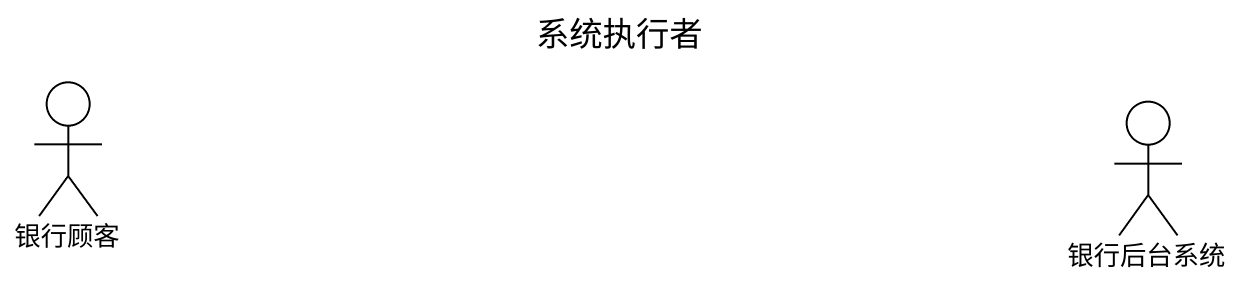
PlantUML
@startuml
title 系统执行者
actor 银行顾客
actor 银行后台系统
@enduml
